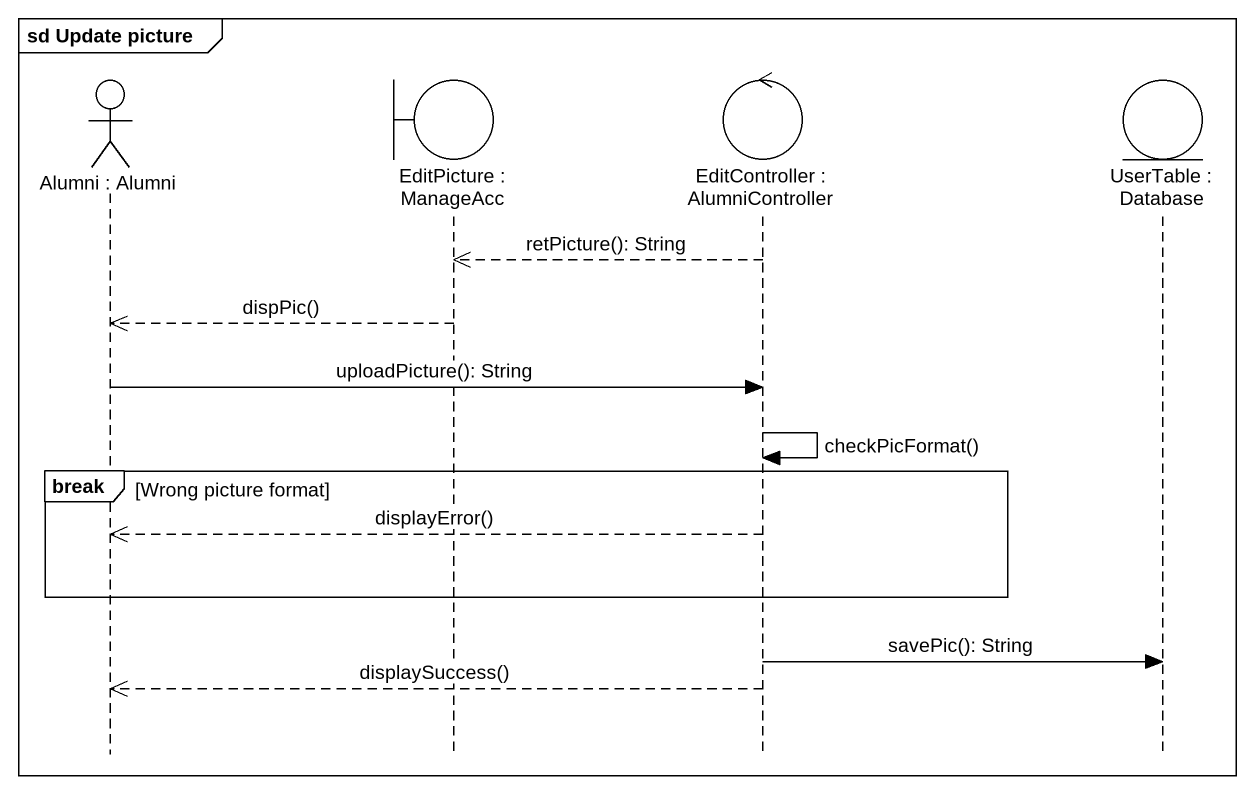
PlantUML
@startuml
mainframe sd Update picture
hide footbox
actor "Alumni : Alumni" as Alumni
boundary "EditPicture : ManageAcc" as EditPicture
control "EditController : AlumniController" as EditController
entity "UserTable : Database" as UserTable

EditController -->> EditPicture : retPicture(): String
EditPicture -->> Alumni : dispPic()
Alumni -> EditController : uploadPicture(): String
EditController -> EditController : checkPicFormat()
break Wrong picture format
  EditController -->> Alumni : displayError()
end
EditController -> UserTable : savePic(): String
EditController -->> Alumni : displaySuccess()
@enduml
